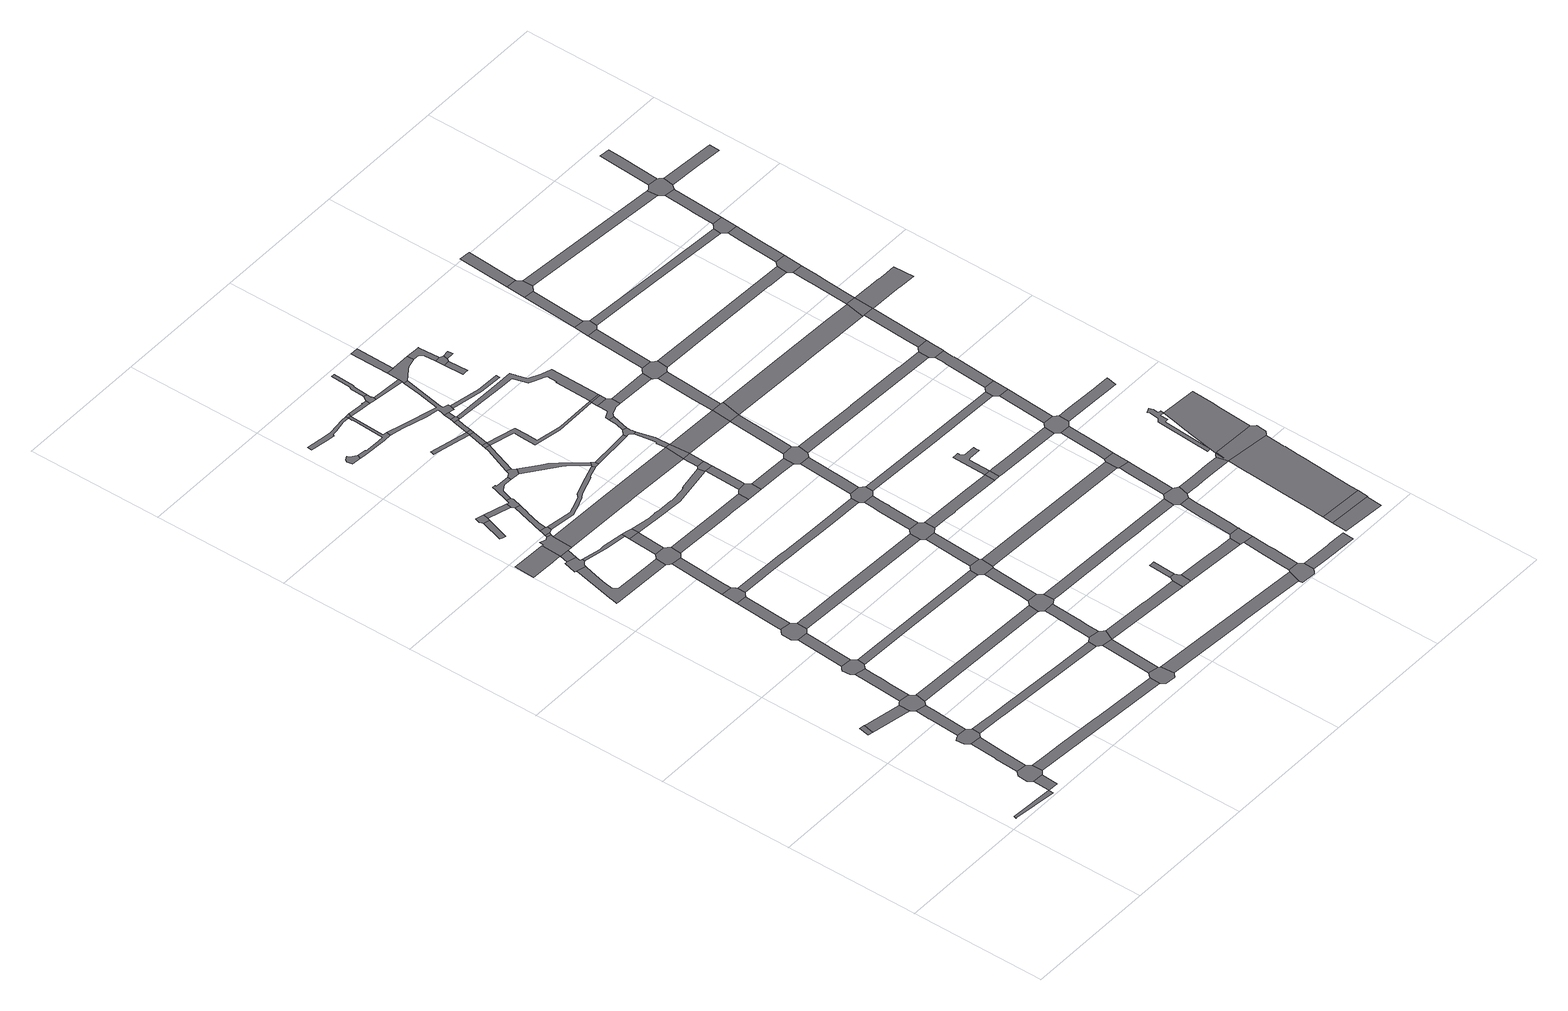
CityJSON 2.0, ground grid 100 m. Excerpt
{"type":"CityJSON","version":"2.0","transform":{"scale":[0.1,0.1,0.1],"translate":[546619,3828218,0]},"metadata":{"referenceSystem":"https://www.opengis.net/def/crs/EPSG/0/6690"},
"CityObjects":{
"road1":{"type":"Road","attributes":{"RoadStructureAttribute.sectionType":"1"},"geometry":[{"type":"MultiSurface","lod":"1","boundaries":[[[0,1,2,3,4,5]]]}]},
"road2":{"type":"Road","attributes":{"RoadStructureAttribute.sectionType":"1"},"geometry":[{"type":"MultiSurface","lod":"1","boundaries":[[[6,7,5,8,9]]]}]},
"road3":{"type":"Road","geometry":[{"type":"MultiSurface","lod":"1","boundaries":[[[10,11,12,13,6,9,14,15,16,17]]]}]},
"road4":{"type":"Road","geometry":[{"type":"MultiSurface","lod":"1","boundaries":[[[18,19,20,21]]]}]},
"road5":{"type":"Road","attributes":{"RoadStructureAttribute.sectionType":"1"},"geometry":[{"type":"MultiSurface","lod":"1","boundaries":[[[22,23,24,10,17,25,26]]]}]},
"road6":{"type":"Road","attributes":{"RoadStructureAttribute.sectionType":"1"},"geometry":[{"type":"MultiSurface","lod":"1","boundaries":[[[27,21,20,28,29]]]}]},
"road7":{"type":"Road","geometry":[{"type":"MultiSurface","lod":"1","boundaries":[[[30,31,32,33,34,35,36,22,26,37,38,39,40,41,42]]]}]},
"road8":{"type":"Road","attributes":{"RoadStructureAttribute.sectionType":"1"},"geometry":[{"type":"MultiSurface","lod":"1","boundaries":[[[43,44,45,30,42,46,47,48,49]]]}]},
"road9":{"type":"Road","geometry":[{"type":"MultiSurface","lod":"1","boundaries":[[[50,51,29,28,43,49,52,53,54,55,56]]]}]},
"road10":{"type":"Road","attributes":{"RoadStructureAttribute.sectionType":"1"},"geometry":[{"type":"MultiSurface","lod":"1","boundaries":[[[57,58,59,50,56,60,61,62,63]]]}]},
"road11":{"type":"Road","geometry":[{"type":"MultiSurface","lod":"1","boundaries":[[[64,65,66,67,68,69,57,63,70,71,72,73,74,75,76]]]}]},
"road12":{"type":"Road","attributes":{"RoadStructureAttribute.sectionType":"1"},"geometry":[{"type":"MultiSurface","lod":"1","boundaries":[[[77,78,79,80,81,82,16,15,83,84]]]}]},
"road13":{"type":"Road","attributes":{"RoadStructureAttribute.sectionType":"1"},"geometry":[{"type":"MultiSurface","lod":"1","boundaries":[[[85,64,76,86]]]}]},
"road14":{"type":"Road","geometry":[{"type":"MultiSurface","lod":"1","boundaries":[[[87,88,89,90,91,85,86,92,93,94,95]]]}]},
"road15":{"type":"Road","attributes":{"function":"3","RoadStructureAttribute.sectionType":"1"},"geometry":[{"type":"MultiSurface","lod":"1","boundaries":[[[96,97,98,99,100,101,102,103,104,105]]]}]},
"road16":{"type":"Road","attributes":{"RoadStructureAttribute.sectionType":"1"},"geometry":[{"type":"MultiSurface","lod":"1","boundaries":[[[106,107,108,109,39,38,110,111,112,113]]]}]},
"road17":{"type":"Road","geometry":[{"type":"MultiSurface","lod":"1","boundaries":[[[114,115,116,117,118,119,120,121,122,123,124,125,126,127,128,129]]]}]},
"road18":{"type":"Road","attributes":{"RoadStructureAttribute.sectionType":"1"},"geometry":[{"type":"MultiSurface","lod":"1","boundaries":[[[130,131,87,95,132,133]]]}]},
"road19":{"type":"Road","attributes":{"RoadStructureAttribute.sectionType":"1"},"geometry":[{"type":"MultiSurface","lod":"1","boundaries":[[[118,134,135,136,137,138,139,140,141,142,143,144,145,146,119]]]}]},
"road20":{"type":"Road","attributes":{"RoadStructureAttribute.sectionType":"1"},"geometry":[{"type":"MultiSurface","lod":"1","boundaries":[[[104,129,128,147]]]}]},
"road21":{"type":"Road","geometry":[{"type":"MultiSurface","lod":"1","boundaries":[[[148,149,130,133,150,151,152,153,154]]]}]},
"road22":{"type":"Road","geometry":[{"type":"MultiSurface","lod":"1","boundaries":[[[155,156,157,158,159]]]}]},
"road23":{"type":"Road","geometry":[{"type":"MultiSurface","lod":"1","boundaries":[[[160,161,162,163,105,104,147,164,165,166,167,168]]]}]},
"road24":{"type":"Road","attributes":{"RoadStructureAttribute.sectionType":"1"},"geometry":[{"type":"MultiSurface","lod":"1","boundaries":[[[169,170,54,53,171,172,173]]]}]},
"road25":{"type":"Road","geometry":[{"type":"MultiSurface","lod":"1","boundaries":[[[174,175,176,155,159,177,178]]]}]},
"road26":{"type":"Road","attributes":{"RoadStructureAttribute.sectionType":"1"},"geometry":[{"type":"MultiSurface","lod":"1","boundaries":[[[179,180,181,148,154,182,183]]]}]},
"road27":{"type":"Road","attributes":{"RoadStructureAttribute.sectionType":"1"},"geometry":[{"type":"MultiSurface","lod":"1","boundaries":[[[184,168,167,185]]]}]},
"road28":{"type":"Road","attributes":{"RoadStructureAttribute.sectionType":"1"},"geometry":[{"type":"MultiSurface","lod":"1","boundaries":[[[186,187,188,124,123,189,190,191,192]]]}]},
"road29":{"type":"Road","geometry":[{"type":"MultiSurface","lod":"1","boundaries":[[[193,194,184,185,195,196,197,198]]]}]},
"road30":{"type":"Road","geometry":[{"type":"MultiSurface","lod":"1","boundaries":[[[199,200,201,202,203,140,139,204,179,183,205,206,207]]]}]},
"road31":{"type":"Road","attributes":{"RoadStructureAttribute.sectionType":"1"},"geometry":[{"type":"MultiSurface","lod":"1","boundaries":[[[178,177,208,209,210,211]]]}]},
"road32":{"type":"Road","attributes":{"RoadStructureAttribute.sectionType":"1"},"geometry":[{"type":"MultiSurface","lod":"1","boundaries":[[[212,193,198,213,214,215,216,217]]]}]},
"road33":{"type":"Road","attributes":{"RoadStructureAttribute.sectionType":"1"},"geometry":[{"type":"MultiSurface","lod":"1","boundaries":[[[73,72,218,219,220,221]]]}]},
"road34":{"type":"Road","attributes":{"RoadStructureAttribute.sectionType":"1"},"geometry":[{"type":"MultiSurface","lod":"1","boundaries":[[[222,202,201,223,224]]]}]},
"road35":{"type":"Road","geometry":[{"type":"MultiSurface","lod":"1","boundaries":[[[225,226,84,83,227,228,229,230,231,232,233]]]}]},
"road36":{"type":"Road","geometry":[{"type":"MultiSurface","lod":"1","boundaries":[[[234,235,211,210,212,217,236,237,238,239]]]}]},
"road37":{"type":"Road","geometry":[{"type":"MultiSurface","lod":"1","boundaries":[[[240,192,191,222,224,241]]]}]},
"road38":{"type":"Road","geometry":[{"type":"MultiSurface","lod":"1","boundaries":[[[242,243,244,245,246,247,248]]]}]},
"road39":{"type":"Road","attributes":{"RoadStructureAttribute.sectionType":"1"},"geometry":[{"type":"MultiSurface","lod":"1","boundaries":[[[249,225,233,250]]]}]},
"road40":{"type":"Road","attributes":{"RoadStructureAttribute.sectionType":"1"},"geometry":[{"type":"MultiSurface","lod":"1","boundaries":[[[251,252,253,94,93,254,255,256,257,258]]]}]},
"road41":{"type":"Road","attributes":{"RoadStructureAttribute.sectionType":"1"},"geometry":[{"type":"MultiSurface","lod":"1","boundaries":[[[259,260,261,262,263,234,239,264,265,266,267,268,269]]]}]},
"road42":{"type":"Road","geometry":[{"type":"MultiSurface","lod":"1","boundaries":[[[270,271,272,113,112,273,249,250,274,275,276]]]}]},
"road43":{"type":"Road","attributes":{"RoadStructureAttribute.sectionType":"1"},"geometry":[{"type":"MultiSurface","lod":"1","boundaries":[[[277,278,279,280,281,282,283,284,196,195,285,286,287,288,289,290,291,292,293,294,295]]]}]},
"road44":{"type":"Road","attributes":{"RoadStructureAttribute.sectionType":"1"},"geometry":[{"type":"MultiSurface","lod":"1","boundaries":[[[296,297,298,299,300,301,302,303,304,305,306,307,308,309,310]]]}]},
"road45":{"type":"Road","attributes":{"RoadStructureAttribute.sectionType":"1"},"geometry":[{"type":"MultiSurface","lod":"1","boundaries":[[[309,311,312,313,314,315,316,248,247,317,318,319,320,321,322]]]}]},
"road46":{"type":"Road","attributes":{"RoadStructureAttribute.sectionType":"1"},"geometry":[{"type":"MultiSurface","lod":"1","boundaries":[[[323,324,325,326,327,328,329,330,331,332,333,334,270,276]]]}]},
"road47":{"type":"Road","geometry":[{"type":"MultiSurface","lod":"1","boundaries":[[[335,336,337,338,269,268,339,340,341,342,343,344,345,346,347]]]}]},
"road48":{"type":"Road","attributes":{"RoadStructureAttribute.sectionType":"1"},"geometry":[{"type":"MultiSurface","lod":"1","boundaries":[[[348,349,350,207,206,351,352,353,354,355,356,357]]]}]},
"road49":{"type":"Road","attributes":{"RoadStructureAttribute.sectionType":"1"},"geometry":[{"type":"MultiSurface","lod":"1","boundaries":[[[358,359,360,361,362,363,152,151,364,365,366,367,368,369,370,371,372,373]]]}]},
"road50":{"type":"Road","attributes":{"function":"3","RoadStructureAttribute.sectionType":"1"},"geometry":[{"type":"MultiSurface","lod":"1","boundaries":[[[374,375,376,377,378,379,380,381,166,165,382,383,384,385,386,387]]]}]},
"road51":{"type":"Road","geometry":[{"type":"MultiSurface","lod":"1","boundaries":[[[388,389,390,173,172,391,392,328,327,393,394,395,396,397,398]]]}]},
"road52":{"type":"Road","attributes":{"RoadStructureAttribute.sectionType":"1"},"geometry":[{"type":"MultiSurface","lod":"1","boundaries":[[[399,400,335,347,401,402]]]}]},
"road53":{"type":"Road","attributes":{"RoadStructureAttribute.sectionType":"1"},"geometry":[{"type":"MultiSurface","lod":"1","boundaries":[[[403,404,405,406,407,408,409,410,411,412,413,414,415,416,417,241,224,418,419,420,421,422]]]}]},
"road54":{"type":"Road","attributes":{"RoadStructureAttribute.sectionType":"1"},"geometry":[{"type":"MultiSurface","lod":"1","boundaries":[[[423,424,425,426,427,428,429]]]}]},
"road55":{"type":"Road","geometry":[{"type":"MultiSurface","lod":"1","boundaries":[[[430,310,309,322]]]}]},
"road56":{"type":"Road","attributes":{"RoadStructureAttribute.sectionType":"1"},"geometry":[{"type":"MultiSurface","lod":"1","boundaries":[[[431,432,433,434,435,436,437,343,342,438,439,440,441,442,443]]]}]},
"road57":{"type":"Road","attributes":{"RoadStructureAttribute.sectionType":"1"},"geometry":[{"type":"MultiSurface","lod":"1","boundaries":[[[444,445,446,388,398,447,448]]]}]},
"road58":{"type":"Road","geometry":[{"type":"MultiSurface","lod":"1","boundaries":[[[449,399,402,450]]]}]},
"road59":{"type":"Road","attributes":{"RoadStructureAttribute.sectionType":"1"},"geometry":[{"type":"MultiSurface","lod":"1","boundaries":[[[451,452,453,430,322,454,455,456]]]}]},
"road60":{"type":"Road","attributes":{"RoadStructureAttribute.sectionType":"1"},"geometry":[{"type":"MultiSurface","lod":"1","boundaries":[[[428,449,450,457]]]}]},
"road61":{"type":"Road","attributes":{"RoadStructureAttribute.sectionType":"1"},"geometry":[{"type":"MultiSurface","lod":"1","boundaries":[[[458,459,274,250,460,461]]]}]},
"road62":{"type":"Road","geometry":[{"type":"MultiSurface","lod":"1","boundaries":[[[462,463,464,465,221,220,466,444,448,467,468,469,470,471]]]}]},
"road63":{"type":"Road","geometry":[{"type":"MultiSurface","lod":"1","boundaries":[[[429,428,457,472]]]}]},
"road64":{"type":"Road","geometry":[{"type":"MultiSurface","lod":"1","boundaries":[[[443,442,473,474,475,277,295,476,477]]]}]},
"road65":{"type":"Road","attributes":{"RoadStructureAttribute.sectionType":"1"},"geometry":[{"type":"MultiSurface","lod":"1","boundaries":[[[478,479,480,481,320,319,482,483,484,485,486,487,488,489,490,491,492,493,494,495]]]}]},
"road66":{"type":"Road","attributes":{"RoadStructureAttribute.sectionType":"1"},"geometry":[{"type":"MultiSurface","lod":"1","boundaries":[[[496,429,472,497,498]]]}]},
"road67":{"type":"Road","geometry":[{"type":"MultiSurface","lod":"1","boundaries":[[[499,456,455,500,501,502,503,504,505,506,507]]]}]},
"road68":{"type":"Road","geometry":[{"type":"MultiSurface","lod":"1","boundaries":[[[508,509,496,498,510,511,512]]]}]},
"road69":{"type":"Road","attributes":{"RoadStructureAttribute.sectionType":"1"},"geometry":[{"type":"MultiSurface","lod":"1","boundaries":[[[232,231,513,514,515,516,517,518,519,520]]]}]},
"road70":{"type":"Road","attributes":{"RoadStructureAttribute.sectionType":"1"},"geometry":[{"type":"MultiSurface","lod":"1","boundaries":[[[521,522,523,524,462,471]]]}]},
"road71":{"type":"Road","geometry":[{"type":"MultiSurface","lod":"1","boundaries":[[[486,508,512,487]]]}]},
"road72":{"type":"Road","geometry":[{"type":"MultiSurface","lod":"1","boundaries":[[[525,526,527,528,357,356,529,530]]]}]},
"road73":{"type":"Road","attributes":{"RoadStructureAttribute.sectionType":"1"},"geometry":[{"type":"MultiSurface","lod":"1","boundaries":[[[531,532,533,534,535,536,499,507]]]}]},
"road74":{"type":"Road","attributes":{"RoadStructureAttribute.sectionType":"1"},"geometry":[{"type":"MultiSurface","lod":"1","boundaries":[[[537,538,477,476,539]]]}]},
"road75":{"type":"Road","geometry":[{"type":"MultiSurface","lod":"1","boundaries":[[[540,258,257,522,521,541,542,543]]]}]},
"road76":{"type":"Road","attributes":{"RoadStructureAttribute.sectionType":"1"},"geometry":[{"type":"MultiSurface","lod":"1","boundaries":[[[544,545,503,502,546,547]]]}]},
"road77":{"type":"Road","attributes":{"RoadStructureAttribute.sectionType":"1"},"geometry":[{"type":"MultiSurface","lod":"1","boundaries":[[[548,549,527,526,550,551]]]}]},
"road78":{"type":"Road","geometry":[{"type":"MultiSurface","lod":"1","boundaries":[[[552,403,422,548,551,553]]]}]},
"road79":{"type":"Road","attributes":{"RoadStructureAttribute.sectionType":"1"},"geometry":[{"type":"MultiSurface","lod":"1","boundaries":[[[554,555,556,557,558,559,560,450,402,561,562,563,564,565,566,567,568]]]}]},
"road80":{"type":"Road","attributes":{"RoadStructureAttribute.sectionType":"1"},"geometry":[{"type":"MultiSurface","lod":"1","boundaries":[[[569,570,571,540,543,572,573,574,575,576]]]}]},
"road81":{"type":"Road","attributes":{"RoadStructureAttribute.sectionType":"1"},"geometry":[{"type":"MultiSurface","lod":"1","boundaries":[[[577,578,386,552,553]]]}]},
"road82":{"type":"Road","geometry":[{"type":"MultiSurface","lod":"1","boundaries":[[[387,386,578,579]]]}]},
"road83":{"type":"Road","attributes":{"RoadStructureAttribute.sectionType":"1"},"geometry":[{"type":"MultiSurface","lod":"1","boundaries":[[[580,530,529,581,582,583]]]}]},
"road84":{"type":"Road","geometry":[{"type":"MultiSurface","lod":"1","boundaries":[[[584,585,586,461,460,587,588,589,590]]]}]},
"road85":{"type":"Road","geometry":[{"type":"MultiSurface","lod":"1","boundaries":[[[591,592,373,372,593,569,576,594,595,596,597,598,599,600]]]}]},
"road86":{"type":"Road","attributes":{"RoadStructureAttribute.sectionType":"1"},"geometry":[{"type":"MultiSurface","lod":"1","boundaries":[[[601,602,603,604,605,606,607,387,579]]]}]},
"road87":{"type":"Road","geometry":[{"type":"MultiSurface","lod":"1","boundaries":[[[608,537,539,609,610,604,603,611,612,613,614]]]}]},
"road88":{"type":"Road","attributes":{"RoadStructureAttribute.sectionType":"1"},"geometry":[{"type":"MultiSurface","lod":"1","boundaries":[[[615,616,617,618,490,489]]]}]},
"road89":{"type":"Road","attributes":{"RoadStructureAttribute.sectionType":"1"},"geometry":[{"type":"MultiSurface","lod":"1","boundaries":[[[619,620,621,622,623,624,625,626,627,628,511,510,629,630,631,632,633,634,635,636,637,638,639,640,641]]]}]},
"road90":{"type":"Road","geometry":[{"type":"MultiSurface","lod":"1","boundaries":[[[642,643,644,584,590]]]}]},
"road91":{"type":"Road","attributes":{"RoadStructureAttribute.sectionType":"1"},"geometry":[{"type":"MultiSurface","lod":"1","boundaries":[[[645,646,647,648]]]}]},
"road92":{"type":"Road","geometry":[{"type":"MultiSurface","lod":"1","boundaries":[[[646,649,547,546,650,478,495,651,652,653,654,655,656,647]]]}]},
"road93":{"type":"Road","attributes":{"RoadStructureAttribute.sectionType":"1"},"geometry":[{"type":"MultiSurface","lod":"1","boundaries":[[[657,658,608,614,659]]]}]},
"road94":{"type":"Road","attributes":{"RoadStructureAttribute.sectionType":"1"},"geometry":[{"type":"MultiSurface","lod":"1","boundaries":[[[660,661,662,663,395,394,664,665,666,667,668,669,670,671,672,673,674,675]]]}]},
"road95":{"type":"Road","attributes":{"RoadStructureAttribute.sectionType":"1"},"geometry":[{"type":"MultiSurface","lod":"1","boundaries":[[[676,591,600,677,678]]]}]},
"road96":{"type":"Road","attributes":{"RoadStructureAttribute.sectionType":"1"},"geometry":[{"type":"MultiSurface","lod":"1","boundaries":[[[679,680,681,542,541,682,683,684,685,686]]]}]},
"road97":{"type":"Road","geometry":[{"type":"MultiSurface","lod":"1","boundaries":[[[687,688,689,690,657,659,691,692,693,694,695,696,697,698,699]]]}]},
"road98":{"type":"Road","attributes":{"function":"3","RoadStructureAttribute.sectionType":"1"},"geometry":[{"type":"MultiSurface","lod":"1","boundaries":[[[700,701,579,578,702,703,704,705]]]}]},
"road99":{"type":"Road","attributes":{"RoadStructureAttribute.sectionType":"1"},"geometry":[{"type":"MultiSurface","lod":"1","boundaries":[[[706,707,708,709,710]]]}]},
"road100":{"type":"Road","geometry":[{"type":"MultiSurface","lod":"1","boundaries":[[[711,712,583,582,713,676,678,714,715,716]]]}]},
"road101":{"type":"Road","attributes":{"RoadStructureAttribute.sectionType":"1"},"geometry":[{"type":"MultiSurface","lod":"1","boundaries":[[[717,718,719,654,653,720,721,722,723]]]}]},
"road102":{"type":"Road","attributes":{"RoadStructureAttribute.sectionType":"1"},"geometry":[{"type":"MultiSurface","lod":"1","boundaries":[[[724,723,722,710,709,725,726,727]]]}]},
"road103":{"type":"Road","attributes":{"RoadStructureAttribute.sectionType":"1"},"geometry":[{"type":"MultiSurface","lod":"1","boundaries":[[[567,728,687,699,729]]]}]},
"road104":{"type":"Road","geometry":[{"type":"MultiSurface","lod":"1","boundaries":[[[640,568,567,729,641]]]}]},
"road105":{"type":"Road","attributes":{"RoadStructureAttribute.sectionType":"1"},"geometry":[{"type":"MultiSurface","lod":"1","boundaries":[[[730,731,732,733,588,587,734,735]]]}]},
"road106":{"type":"Road","attributes":{"RoadStructureAttribute.sectionType":"1"},"geometry":[{"type":"MultiSurface","lod":"1","boundaries":[[[469,468,736,737]]]}]},
"road107":{"type":"Road","geometry":[{"type":"MultiSurface","lod":"1","boundaries":[[[738,739,740,741,727,726]]]}]},
"road108":{"type":"Road","attributes":{"RoadStructureAttribute.sectionType":"1"},"geometry":[{"type":"MultiSurface","lod":"1","boundaries":[[[704,742,743,711,716,744,745,746,747]]]}]},
"road109":{"type":"Road","geometry":[{"type":"MultiSurface","lod":"1","boundaries":[[[748,520,519,749,750,751,752,753,754,755,756,757]]]}]},
"road110":{"type":"Road","attributes":{"RoadStructureAttribute.sectionType":"1"},"geometry":[{"type":"MultiSurface","lod":"1","boundaries":[[[697,696,758,759,760]]]}]},
"road111":{"type":"Road","geometry":[{"type":"MultiSurface","lod":"1","boundaries":[[[705,704,747,761,762]]]}]},
"road112":{"type":"Road","attributes":{"RoadStructureAttribute.sectionType":"1"},"geometry":[{"type":"MultiSurface","lod":"1","boundaries":[[[763,764,765,748,757,766,767,768,769,770,771]]]}]},
"road113":{"type":"Road","geometry":[{"type":"MultiSurface","lod":"1","boundaries":[[[686,685,772,773]]]}]},
"road114":{"type":"Road","geometry":[{"type":"MultiSurface","lod":"1","boundaries":[[[774,775,735,734,776,763,771,777,778]]]}]},
"road115":{"type":"Road","attributes":{"RoadStructureAttribute.sectionType":"1"},"geometry":[{"type":"MultiSurface","lod":"1","boundaries":[[[779,780,705,762,781,782,783,784]]]}]},
"road116":{"type":"Road","attributes":{"RoadStructureAttribute.sectionType":"1"},"geometry":[{"type":"MultiSurface","lod":"1","boundaries":[[[785,786,787,788,789,790,791,792,793,794,686,773]]]}]},
"road117":{"type":"Road","attributes":{"RoadStructureAttribute.sectionType":"1"},"geometry":[{"type":"MultiSurface","lod":"1","boundaries":[[[795,796,755,754,797,798,799,800,801]]]}]},
"road118":{"type":"Road","attributes":{"RoadStructureAttribute.sectionType":"1"},"geometry":[{"type":"MultiSurface","lod":"1","boundaries":[[[802,803,804,774,778,805,806,807,808,809,810,811,812]]]}]},
"road119":{"type":"Road","geometry":[{"type":"MultiSurface","lod":"1","boundaries":[[[813,814,815,816,760,759,817,818,779,784,819,820,821,822,823,824]]]}]},
"road120":{"type":"Road","attributes":{"RoadStructureAttribute.sectionType":"1"},"geometry":[{"type":"MultiSurface","lod":"1","boundaries":[[[825,826,827,597,596,828,829,830,831,832,833]]]}]},
"road121":{"type":"Road","geometry":[{"type":"MultiSurface","lod":"1","boundaries":[[[834,835,836,675,674,802,812,837,838,839,840]]]}]},
"road122":{"type":"Road","attributes":{"RoadStructureAttribute.sectionType":"1"},"geometry":[{"type":"MultiSurface","lod":"1","boundaries":[[[841,842,813,824,843]]]}]},
"road123":{"type":"Road","attributes":{"RoadStructureAttribute.sectionType":"1"},"geometry":[{"type":"MultiSurface","lod":"1","boundaries":[[[844,845,846,847,773,772,848,849,850]]]}]},
"road124":{"type":"Road","attributes":{"RoadStructureAttribute.sectionType":"1"},"geometry":[{"type":"MultiSurface","lod":"1","boundaries":[[[851,852,853,854,855,856,834,840,857,858,859,860,861,862]]]}]},
"road125":{"type":"Road","attributes":{"RoadStructureAttribute.sectionType":"1"},"geometry":[{"type":"MultiSurface","lod":"1","boundaries":[[[863,864,865,866,867,868,715,714,869,870]]]}]},
"road126":{"type":"Road","geometry":[{"type":"MultiSurface","lod":"1","boundaries":[[[871,841,843,872,873,874,875,876,877]]]}]},
"road127":{"type":"Road","geometry":[{"type":"MultiSurface","lod":"1","boundaries":[[[878,879,737,736,851,862,880]]]}]},
"road128":{"type":"Road","attributes":{"RoadStructureAttribute.sectionType":"1"},"geometry":[{"type":"MultiSurface","lod":"1","boundaries":[[[881,871,877,882]]]}]},
"road129":{"type":"Road","attributes":{"RoadStructureAttribute.sectionType":"1"},"geometry":[{"type":"MultiSurface","lod":"1","boundaries":[[[883,884,885,839,838,886,887,888,889,890,891]]]}]},
"road130":{"type":"Road","attributes":{"function":"3","RoadStructureAttribute.sectionType":"1"},"geometry":[{"type":"MultiSurface","lod":"1","boundaries":[[[892,893,894,895]]]}]},
"road131":{"type":"Road","attributes":{"RoadStructureAttribute.sectionType":"1"},"geometry":[{"type":"MultiSurface","lod":"1","boundaries":[[[896,897,898,878,880,899,900,901]]]}]},
"road132":{"type":"Road","geometry":[{"type":"MultiSurface","lod":"1","boundaries":[[[902,892,895,903,904]]]}]},
"road133":{"type":"Road","attributes":{"function":"3","RoadStructureAttribute.sectionType":"1"},"geometry":[{"type":"MultiSurface","lod":"1","boundaries":[[[905,906,907,908,909,910,761,747,911,912,913,914,915,916,917,918,919]]]}]},
"road134":{"type":"Road","geometry":[{"type":"MultiSurface","lod":"1","boundaries":[[[920,881,882,921,922,923,924]]]}]},
"road135":{"type":"Road","geometry":[{"type":"MultiSurface","lod":"1","boundaries":[[[925,850,849,926,927,896,901,928,929,930,931,932,933]]]}]},
"road136":{"type":"Road","attributes":{"RoadStructureAttribute.sectionType":"1"},"geometry":[{"type":"MultiSurface","lod":"1","boundaries":[[[934,920,924,935]]]}]},
"road137":{"type":"Road","attributes":{"RoadStructureAttribute.sectionType":"1"},"geometry":[{"type":"MultiSurface","lod":"1","boundaries":[[[936,925,933,937]]]}]},
"road138":{"type":"Road","attributes":{"function":"3","RoadStructureAttribute.sectionType":"1"},"geometry":[{"type":"MultiSurface","lod":"1","boundaries":[[[938,939,940,941,942,943,944,945,946,947,890,948,949,950,951,952,953,954,902,904]]]}]},
"road139":{"type":"Road","geometry":[{"type":"MultiSurface","lod":"1","boundaries":[[[955,833,832,936,937,956]]]}]},
"road140":{"type":"Road","attributes":{"RoadStructureAttribute.sectionType":"1"},"geometry":[{"type":"MultiSurface","lod":"1","boundaries":[[[821,820,957,958,959,960,961]]]}]},
"road141":{"type":"Road","attributes":{"RoadStructureAttribute.sectionType":"1"},"geometry":[{"type":"MultiSurface","lod":"1","boundaries":[[[962,963,964,965,966,967,968,969,970,971,972,973,974,975,976,977,978]]]}]},
"road142":{"type":"Road","geometry":[{"type":"MultiSurface","lod":"1","boundaries":[[[979,891,890,947,980,981,982,983,984,985],[986,987,985]]]}]},
"road143":{"type":"Road","attributes":{"RoadStructureAttribute.sectionType":"1"},"geometry":[{"type":"MultiSurface","lod":"1","boundaries":[[[988,989,990,955,956,991,992,993,994,995]]]}]},
"road144":{"type":"Road","attributes":{"RoadStructureAttribute.sectionType":"1"},"geometry":[{"type":"MultiSurface","lod":"1","boundaries":[[[996,997,998,931,930,999,1000,1001,1002,1003]]]}]},
"road145":{"type":"Road","geometry":[{"type":"MultiSurface","lod":"1","boundaries":[[[1004,1005,870,869,988,995,1006,1007,1008,1009]]]}]},
"road146":{"type":"Road","attributes":{"function":"3","RoadStructureAttribute.sectionType":"1"},"geometry":[{"type":"MultiSurface","lod":"1","boundaries":[[[977,1010,1011,1012,1013,985,984,1014,1015,1016,1017,1018,1019]]]}]},
"road147":{"type":"Road","attributes":{"RoadStructureAttribute.sectionType":"1"},"geometry":[{"type":"MultiSurface","lod":"1","boundaries":[[[1020,874,873,1021,1022,1023,1024,1025]]]}]},
"road148":{"type":"Road","attributes":{"RoadStructureAttribute.sectionType":"1"},"geometry":[{"type":"MultiSurface","lod":"1","boundaries":[[[1026,1027,1028,1029,1004,1009,1030,1031,1032,1033]]]}]},
"road149":{"type":"Road","attributes":{"RoadStructureAttribute.sectionType":"1"},"geometry":[{"type":"MultiSurface","lod":"1","boundaries":[[[1034,923,922,1035,1036,1037]]]}]},
"road150":{"type":"Road","geometry":[{"type":"MultiSurface","lod":"1","boundaries":[[[1038,919,918,1026,1033,1039]]]}]},
"road151":{"type":"Road","attributes":{"RoadStructureAttribute.sectionType":"1"},"geometry":[{"type":"MultiSurface","lod":"1","boundaries":[[[1040,1041,1042,1043,1038,1039,1044,1045,1046,1047]]]}]},
"road152":{"type":"Road","geometry":[{"type":"MultiSurface","lod":"1","boundaries":[[[1048,961,960,1040,1047,1049]]]}]},
"road153":{"type":"Road","attributes":{"function":"3","RoadStructureAttribute.sectionType":"1"},"geometry":[{"type":"MultiSurface","lod":"1","boundaries":[[[1050,1051,1052,1053,1054,1055,1056,1039,1033,1057,1058,1059,1060,1061]]]}]},
"road154":{"type":"Road","attributes":{"RoadStructureAttribute.sectionType":"1"},"geometry":[{"type":"MultiSurface","lod":"1","boundaries":[[[1062,1063,1048,1049,1064,1065,1066,1067]]]}]},
"road155":{"type":"Road","geometry":[{"type":"MultiSurface","lod":"1","boundaries":[[[1068,1069,1070,1071,1025,1024,1072,1073,1062,1067,1074]]]}]},
"road156":{"type":"Road","attributes":{"RoadStructureAttribute.sectionType":"1"},"geometry":[{"type":"MultiSurface","lod":"1","boundaries":[[[1075,1076,1077,1068,1074,1078,1079]]]}]},
"road157":{"type":"Road","geometry":[{"type":"MultiSurface","lod":"1","boundaries":[[[1080,1081,1082,1083,1084,1037,1036,1085,1086,1075,1079,1087,1088,1089,1090,1091,1092]]]}]},
"road158":{"type":"Road","attributes":{"RoadStructureAttribute.sectionType":"1"},"geometry":[{"type":"MultiSurface","lod":"1","boundaries":[[[1093,1080,1092,1094,1095]]]}]},
"road159":{"type":"Road","attributes":{"RoadStructureAttribute.sectionType":"1"},"geometry":[{"type":"MultiSurface","lod":"1","boundaries":[[[1096,1097,1090,1089,1098,1099,1100]]]}]}
},
"vertices":[
[100,76,0],[97,65,0],[95,55,0],[97,55,0],[425,21,0],[427,57,0],
[435,181,0],[427,59,0],[506,53,0],[513,176,0],
[444,321,0],[414,291,0],[409,212,0],[434,182,0],[514,177,0],[547,203,0],[546,283,0],[523,314,0],
[153,1341,0],[138,1261,0],[176,1254,0],[191,1335,0],
[469,707,0],[455,500,0],[455,498,0],[535,495,0],[549,698,0],
[191,1334,0],[473,1196,0],[475,1279,0],
[477,820,0],[477,817,0],[454,807,0],[436,799,0],[442,738,0],[452,727,0],[453,725,0],[569,716,0],[579,725,0],[582,785,0],[572,796,0],[556,816,0],[556,817,0],
[498,1165,0],[491,1054,0],[491,1053,0],[567,998,0],[571,1049,0],[573,1072,0],[577,1150,0],
[508,1304,0],[495,1295,0],[599,1174,0],[604,1179,0],[617,1258,0],[586,1290,0],[587,1294,0],
[533,1674,0],[518,1450,0],[518,1449,0],[598,1444,0],[602,1509,0],[608,1582,0],[612,1657,0],
[541,1788,0],[520,1770,0],[516,1766,0],[510,1761,0],[514,1699,0],[520,1692,0],[634,1681,0],[640,1688,0],[644,1688,0],[649,1748,0],[646,1752,0],[639,1760,0],[622,1779,0],
[1156,243,0],[1134,245,0],[957,255,0],[775,268,0],[751,269,0],[672,274,0],[1639,132,0],[1645,211,0],
[567,2152,0],[648,2150,0],
[578,2302,0],[577,2296,0],[564,2285,0],[544,2268,0],[541,2187,0],[669,2166,0],[680,2175,0],[684,2255,0],[657,2289,0],
[272,3952,0],[271,3952,0],[170,3956,0],[15,3962,0],[9,3811,0],[151,3806,0],[167,3806,0],[263,3803,0],[268,3802,0],[275,3951,0],
[1394,735,0],[902,765,0],[742,775,0],[723,776,0],[779,713,0],[804,711,0],[1668,658,0],[1672,719,0],
[246,3736,0],[232,3737,0],[206,3641,0],[217,3638,0],[222,3637,0],[289,3620,0],[293,3635,0],[298,3639,0],[312,3648,0],[325,3656,0],[329,3677,0],[311,3681,0],[310,3684,0],[311,3688,0],[318,3717,0],[252,3735,0],
[602,2663,0],[579,2316,0],[670,2484,0],[682,2661,0],
[157,3349,0],[150,3318,0],[144,3287,0],[137,3254,0],[149,3253,0],[609,3236,0],[614,3317,0],[492,3321,0],[260,3331,0],[238,3353,0],[231,3362,0],[246,3449,0],[275,3564,0],
[341,3799,0],
[611,2789,0],[604,2685,0],[701,2679,0],[712,2689,0],[715,2749,0],[708,2759,0],[691,2783,0],
[214,4370,0],[160,4198,0],[182,4191,0],[203,4184,0],[258,4356,0],
[352,3976,0],[331,3965,0],[288,3983,0],[286,3951,0],[345,3799,0],[375,3798,0],[380,3950,0],[390,3972,0],[358,3979,0],
[755,1253,0],[623,1257,0],[609,1179,0],[1701,1142,0],[1710,1222,0],
[216,4435,0],[205,4397,0],[208,4387,0],[265,4379,0],[277,4417,0],
[640,3211,0],[641,3211,0],[625,2990,0],[694,2834,0],[718,3205,0],
[363,3999,0],[397,3989,0],
[510,3650,0],[493,3649,0],[471,3649,0],[518,3619,0],[662,3603,0],[664,3603,0],[665,3629,0],
[377,4048,0],[371,4025,0],[427,4003,0],[432,4036,0],[420,4037,0],[421,4041,0],
[747,3324,0],[744,3327,0],[728,3346,0],[647,3344,0],[621,3322,0],[629,3220,0],[719,3206,0],[752,3232,0],[758,3312,0],
[280,4375,0],[334,4358,0],[433,4327,0],[444,4366,0],
[447,4302,0],[427,4081,0],[431,4107,0],[459,4214,0],[465,4216,0],[485,4292,0],
[1003,1677,0],[1079,1674,0],[1737,1652,0],[1742,1712,0],
[661,3562,0],[741,3545,0],[742,3557,0],
[1674,244,0],[1652,220,0],[1646,123,0],[1665,98,0],[1743,94,0],[1765,115,0],[1773,122,0],[1763,222,0],[1753,232,0],
[471,4389,0],[462,4360,0],[503,4360,0],[506,4369,0],[505,4371,0],[502,4380,0],
[706,3621,0],[745,3612,0],
[189,5406,0],[177,5426,0],[148,5410,0],[139,5394,0],[145,5354,0],[217,5350,0],[227,5378,0],
[1699,629,0],[1779,620,0],
[975,2245,0],[757,2253,0],[755,2253,0],[754,2173,0],[817,2170,0],[838,2170,0],[1778,2137,0],[1779,2219,0],
[554,4520,0],[536,4521,0],[536,4530,0],[514,4532,0],[506,4505,0],[525,4460,0],[531,4463,0],[555,4478,0],[574,4490,0],[641,4486,0],[642,4515,0],
[1706,743,0],[1686,728,0],[1682,726,0],[1682,645,0],[1819,700,0],[1810,709,0],[1787,732,0],
[1050,4168,0],[1046,4167,0],[1038,4165,0],[933,4131,0],[791,4081,0],[769,4056,0],[669,4021,0],[629,4009,0],[476,3998,0],[624,3978,0],[677,3998,0],[679,3998,0],[778,4036,0],[782,4039,0],[784,4040,0],[819,4061,0],[959,4106,0],[968,4118,0],[1061,4145,0],
[424,5660,0],[294,5645,0],[267,5645,0],[247,5646,0],[95,5671,0],[93,5635,0],[229,5615,0],[283,5607,0],[282,5616,0],[287,5617,0],[287,5619,0],[324,5623,0],[415,5640,0],[467,5639,0],[466,5661,0],
[465,5609,0],[467,5608,0],[459,5360,0],[387,5361,0],[293,5364,0],[293,5372,0],[250,5343,0],[443,5334,0],[500,5334,0],[508,5367,0],[478,5374,0],[489,5638,0],
[1793,833,0],[1796,878,0],[1803,977,0],[1812,1110,0],[1812,1114,0],[1731,1111,0],[1726,1033,0],[1723,983,0],[1723,981,0],[1722,963,0],[1715,857,0],[1714,839,0],
[687,4561,0],[677,4535,0],[672,4532,0],[663,4526,0],[660,4485,0],[685,4483,0],[691,4483,0],[711,4481,0],[741,4520,0],[724,4534,0],[721,4537,0],[719,4543,0],[718,4549,0],
[1151,3298,0],[784,3310,0],[759,3311,0],[753,3232,0],[999,3224,0],[1039,3222,0],[1223,3216,0],[1243,3215,0],[1409,3209,0],[1412,3289,0],
[1811,2711,0],[1636,2717,0],[1635,2717,0],[1461,2723,0],[1167,2734,0],[1132,2735,0],[838,2685,0],[880,2683,0],[918,2682,0],[1100,2677,0],[1161,2674,0],[1304,2669,0],[1404,2666,0],[1558,2661,0],[1810,2652,0],[1812,2711,0],
[1463,3915,0],[1193,3925,0],[825,3937,0],[824,3937,0],[777,3939,0],[699,3941,0],[698,3941,0],[385,3950,0],[916,3782,0],[917,3782,0],[989,3780,0],[1449,3762,0],[1460,3762,0],[1471,3915,0],
[1741,1252,0],[1741,1249,0],[1712,1224,0],[1706,1137,0],[1727,1116,0],[1816,1116,0],[1849,1135,0],[1848,1215,0],[1832,1236,0],[1824,1246,0],[1822,1249,0],
[775,4798,0],[768,4768,0],[798,4760,0],[809,4790,0],
[1438,3634,0],[1244,3602,0],[1245,3595,0],[1235,3595,0],[1226,3590,0],[1108,3576,0],[1099,3582,0],[985,3585,0],[948,3589,0],[946,3589,0],[944,3589,0],[900,3587,0],[896,3586,0],[893,3586,0],[891,3587,0],[887,3547,0],[897,3546,0],[900,3546,0],[1131,3531,0],[1449,3583,0],
[536,5041,0],[533,5027,0],[530,5013,0],[743,4965,0],[745,4965,0],[811,4950,0],[817,4979,0],
[498,5662,0],
[975,4314,0],[951,4343,0],[948,4346,0],[903,4401,0],[891,4404,0],[851,4435,0],[848,4437,0],[933,4316,0],[947,4305,0],[954,4297,0],[1052,4182,0],[1054,4179,0],[1073,4195,0],
[1767,1618,0],[1759,1503,0],[1747,1325,0],[1839,1498,0],[1847,1614,0],
[782,4826,0],[815,4818,0],
[644,5655,0],[625,5657,0],[624,5652,0],[562,5630,0],[657,5619,0],[661,5653,0],
[842,4943,0],
[2189,676,0],[2173,677,0],[2438,576,0],[2444,659,0],
[1774,1740,0],[1773,1739,0],[1764,1731,0],[1744,1712,0],[1740,1649,0],[1847,1615,0],[1858,1626,0],[1866,1719,0],[1856,1732,0],[1856,1733,0],
[849,4972,0],
[1054,4175,0],[1054,4172,0],[1053,4170,0],[1093,4148,0],[1091,4174,0],
[938,5568,0],[916,5432,0],[883,5269,0],[624,5339,0],[599,5312,0],[775,5262,0],[872,5245,0],[867,5217,0],[861,5189,0],[897,5182,0],[939,5173,0],[941,5185,0],[949,5213,0],[948,5228,0],[908,5237,0],[912,5261,0],[967,5563,0],[967,5566,0],
[843,5097,0],[864,5041,0],[875,5090,0],
[683,5690,0],[675,5617,0],[678,5616,0],[711,5612,0],[711,5633,0],[712,5638,0],[713,5648,0],[707,5649,0],[709,5682,0],
[850,5130,0],[847,5114,0],[890,5090,0],[891,5116,0],[886,5123,0],
[1778,122,0],[2369,82,0],[2405,80,0],[2406,80,0],[2435,78,0],[2712,59,0],[2928,44,0],[2961,141,0],
[1879,2108,0],[1799,2107,0],[1779,1809,0],[1775,1760,0],
[1518,3306,0],[1508,3319,0],[1447,3314,0],[1438,3308,0],[1532,3205,0],[1535,3284,0],
[716,5791,0],[726,5807,0],[735,5963,0],[709,5964,0],[700,5815,0],[691,5799,0],
[1402,4199,0],[1297,4188,0],[1404,4172,0],
[1809,2246,0],[1916,2134,0],[1919,2214,0],[1890,2244,0],
[819,5624,0],[713,5633,0],[940,5585,0],[945,5618,0],
[1453,3584,0],[1448,3331,0],[1509,3331,0],[1515,3582,0],
[1457,3651,0],[1516,3650,0],
[1222,4551,0],[1032,4586,0],[1030,4586,0],[1032,4678,0],[1034,4756,0],[1035,4763,0],[1031,4764,0],[995,4742,0],[992,4679,0],[988,4568,0],[1009,4565,0],[1028,4562,0],[1195,4534,0],[1517,4539,0],[1520,4555,0],
[1834,2622,0],[1829,2559,0],[1825,2488,0],[1905,2483,0],[1905,2485,0],[1906,2509,0],[1909,2554,0],[1914,2622,0],
[1519,3763,0],[1519,3764,0],
[1511,3913,0],
[1751,3278,0],[1749,3198,0],[1845,3194,0],[1847,3275,0],
[2461,693,0],[2461,691,0],[2449,669,0],[2513,571,0],[2519,654,0],[2514,664,0],[2501,692,0],
[1842,2740,0],[1821,2720,0],[1815,2646,0],[1935,2640,0],[1947,2649,0],[1949,2649,0],[1952,2708,0],[1951,2710,0],[1941,2721,0],[1923,2741,0],
[1511,3915,0],[1504,4025,0],[1474,4153,0],[1450,4148,0],[1473,4023,0],[1476,3988,0],[1467,3987,0],
[1435,4228,0],[1425,4174,0],[1426,4174,0],[1468,4179,0],[1465,4190,0],[1466,4210,0],[1468,4221,0],
[1177,5140,0],[1349,5136,0],[1349,5164,0],[1181,5167,0],
[1608,4926,0],[1537,4948,0],[1537,4947,0],[1535,4947,0],[1450,4991,0],[1426,5064,0],[1425,5071,0],[1422,5086,0],[1416,5108,0],[1293,5109,0],[1292,5070,0],[1388,5065,0],[1389,5060,0],[1420,4963,0],[1421,4960,0],[1448,4948,0],[1529,4911,0],[1532,4909,0],[1537,4907,0],[1536,4827,0],[1528,4827,0],[1524,4555,0],[1602,4554,0],
[2509,862,0],[2490,863,0],[2471,864,0],
[950,5996,0],[948,5710,0],[1005,5709,0],[1008,5996,0],
[947,5618,0],[940,5582,0],[1050,5624,0],[1074,5641,0],[1147,5659,0],[1147,5707,0],[1049,5708,0],[1016,5709,0],
[1459,4351,0],[1455,4290,0],[1497,4344,0],
[2082,1207,0],[2003,1209,0],[1922,1213,0],[1915,1213,0],[1919,1133,0],[2168,1126,0],[2187,1124,0],[2274,1121,0],[2423,1116,0],[2527,1113,0],[2646,1109,0],[2687,1107,0],[2693,1107,0],[2765,1105,0],[3008,1097,0],[3012,1176,0],
[1869,3159,0],[1931,2870,0],[1950,3158,0],
[2289,2201,0],[2260,2202,0],[2126,2207,0],[2038,2129,0],[2109,2127,0],[2123,2127,0],[2499,2114,0],[2502,2194,0],
[1517,4488,0],[1517,4464,0],[1516,4409,0],[1461,4384,0],[1497,4346,0],[1517,4371,0],[1535,4378,0],[1564,4389,0],[1576,4393,0],[1620,4392,0],[1622,4463,0],[1618,4467,0],[1601,4488,0],
[1519,3913,0],[1517,3913,0],[1715,3757,0],[1893,3751,0],[1912,3752,0],[1924,3900,0],
[1232,5330,0],[1255,5332,0],[1277,5333,0],[1268,5476,0],[1225,5474,0],
[1881,3302,0],[1862,3287,0],[1853,3183,0],[1982,3189,0],[1992,3269,0],[1962,3300,0],
[1254,5703,0],[1254,5706,0],[1252,5706,0],[1199,5657,0],[1217,5625,0],[1221,5543,0],[1263,5546,0],
[1286,5535,0],[1282,5497,0],[1283,5498,0],[1290,5533,0],
[1517,4527,0],[1602,4538,0],
[2915,627,0],[2851,631,0],[2826,634,0],[2727,640,0],[2972,541,0],[2978,623,0],
[3062,1585,0],[3061,1679,0],
[1342,5501,0],[1343,5501,0],[1340,5520,0],[1338,5539,0],
[1912,3749,0],[1885,3335,0],[1966,3336,0],[1977,3508,0],[1993,3746,0],[1993,3747,0],
[2973,153,0],[2930,37,0],[2934,14,0],[3042,9,0],[3048,15,0],[3054,19,0],[3074,38,0],[3078,118,0],[3061,139,0],[3053,149,0],
[1913,4382,0],[1922,4381,0],[1929,4457,0],
[2024,3895,0],[2004,3896,0],
[3000,533,0],[2988,365,0],[2977,205,0],[3057,204,0],[3062,268,0],[3068,348,0],[3070,397,0],[3072,429,0],[3079,528,0],
[2544,2113,0],[2547,2192,0],
[3007,649,0],[2989,633,0],[2994,539,0],[3086,633,0],[3087,644,0],
[1954,4352,0],[1934,4059,0],[2014,4053,0],[2020,4148,0],[2020,4149,0],[2034,4347,0],
[2550,2359,0],[2570,2364,0],[2658,2362,0],[2658,2389,0],[2659,2407,0],[2571,2409,0],[2551,2429,0],[2552,2451,0],[2542,2451,0],[2507,2452,0],
[3329,108,0],[3303,109,0],[3183,32,0],[3280,28,0],[3329,26,0],[3449,20,0],[3452,102,0],
[3036,1064,0],[3033,1023,0],[3023,889,0],[3087,656,0],[3088,668,0],[3091,714,0],[3092,720,0],[3092,735,0],[3104,916,0],[3111,1004,0],[3114,1062,0],
[1965,4489,0],[1954,4479,0],[1932,4460,0],[1930,4458,0],[1929,4375,0],[1947,4359,0],[2045,4356,0],[2068,4374,0],[2077,4456,0],[2052,4476,0],[2044,4482,0],[2044,4483,0],
[2924,2676,0],[2437,2692,0],[2272,2697,0],[2591,2626,0],[2601,2627,0],[2737,2622,0],[2738,2622,0],[3112,2611,0],[3113,2669,0],
[3044,1204,0],[3023,1185,0],[3014,1176,0],[3129,1079,0],[3140,1092,0],[3159,1172,0],[3124,1196,0],
[1997,4941,0],[1966,4489,0],[2076,4936,0],
[2721,2187,0],[2595,2191,0],[2583,2192,0],[2551,2192,0],[2576,2112,0],[3073,2096,0],[3079,2176,0],
[3070,1578,0],[3069,1566,0],[3064,1507,0],[3060,1441,0],[3059,1423,0],[3056,1373,0],[3136,1368,0],[3136,1369,0],[3140,1428,0],[3141,1446,0],[3146,1512,0],[3149,1565,0],
[2960,3236,0],[2959,3236,0],[2579,3249,0],[2578,3249,0],[2493,3252,0],[2491,3252,0],[3147,3149,0],[3149,3230,0],
[2005,5057,0],[2094,4951,0],[2106,4961,0],[2109,5020,0],[2100,5031,0],[2084,5050,0],[2083,5051,0],
[3078,1697,0],[3077,1697,0],[3157,1693,0],
[2033,5474,0],[2111,5468,0],
[3415,1165,0],[3318,1167,0],[3221,1170,0],[3219,1090,0],[3222,1090,0],[3319,1088,0],[3413,1085,0],[3542,1081,0],[3519,1163,0],
[3488,213,0],[3480,101,0],[3802,76,0],[3810,193,0],
[3103,2064,0],[3088,1853,0],[3084,1773,0],[3161,1760,0],[3167,1843,0],[3181,2062,0],
[3492,293,0],[3816,193,0],[3823,273,0],
[3105,3860,0],[3044,3862,0],[3042,3862,0],[2435,3882,0],[2433,3882,0],[2063,3894,0],[2593,3727,0],[2724,3723,0],[2812,3720,0],[2821,3720,0],[2966,3715,0],[2981,3715,0],[2982,3715,0],[3193,3708,0],[3224,3856,0],
[2043,5621,0],[2112,5469,0],[2147,5502,0],[2148,5581,0],[2122,5616,0],
[3111,2203,0],[3092,2075,0],[3102,2065,0],[3181,2065,0],[3212,2091,0],[3215,2091,0],[3219,2171,0],[3210,2181,0],[3192,2201,0],
[2070,6013,0],[2149,6007,0],
[3137,2579,0],[3217,2574,0],
[3826,337,0],[3846,627,0],[3853,724,0],[3854,735,0],[3857,781,0],[3860,826,0],[3864,881,0],[3864,887,0],[3865,893,0],[3875,1045,0],[3534,962,0],[3532,921,0],[3531,906,0],[3517,681,0],[3514,639,0],[3499,390,0],[3496,351,0],
[3144,2698,0],[3225,2692,0],
[2563,4358,0],[3059,4342,0],[3061,4342,0],[3225,4336,0],[3232,4417,0],
[3630,1704,0],[3625,1713,0],[3631,1747,0],[3618,1775,0],[3584,1758,0],[3593,1741,0],[3585,1672,0],[3557,1651,0],[3538,1352,0],[3530,1237,0],[3559,1239,0],[3564,1352,0],[3584,1618,0],[3610,1619,0],[3612,1678,0],[3643,1677,0],[3647,1703,0],
[3531,1174,0],[3886,1055,0],[3902,1069,0],[3905,1069,0],[3909,1148,0],[3884,1179,0],[3552,1191,0],[3555,1191,0],[3546,1124,0],
[3174,3116,0],[3169,3036,0],[3168,3033,0],[3247,3006,0],[3247,3008,0],[3248,3027,0],[3248,3031,0],[3254,3111,0],
[3581,2159,0],[3535,2160,0],[3308,2169,0],[3309,2090,0],[3491,2083,0],[3579,2079,0],[3670,2076,0],[3686,2157,0],
[3183,3258,0],[3151,3231,0],[3254,3117,0],[3255,3122,0],[3260,3199,0],[3264,3256,0],
[3629,1595,0],[3604,1478,0],[3599,1446,0],[3597,1437,0],[3898,1406,0],[3901,1449,0],[3902,1454,0],[3905,1502,0],[3911,1581,0],[3916,1659,0],
[2784,4976,0],[2384,4943,0],[2385,4943,0],[2662,4925,0],[3260,4886,0],[3263,4945,0],
[3213,3707,0],[3212,3705,0],[3190,3348,0],[3184,3261,0],[3270,3349,0],[3293,3690,0],[3293,3703,0],[3293,3705,0],
[3275,5493,0],[3276,5413,0],[3296,5412,0],[3289,5492,0],
[3224,3858,0],[3303,3855,0],
[3253,4305,0],[3246,4199,0],[3242,4126,0],[3240,4086,0],[3318,4078,0],[3326,4194,0],[3330,4250,0],[3333,4299,0],
[3263,4449,0],[3343,4444,0],
[3578,3845,0],[3535,3846,0],[3531,3847,0],[3530,3847,0],[3466,3849,0],[3452,3849,0],[3398,3851,0],[3294,3705,0],[3530,3697,0],[3557,3696,0],[3687,3690,0],[3679,3842,0],
[3290,4851,0],[3283,4750,0],[3361,4703,0],[3363,4737,0],[3363,4738,0],[3370,4846,0],
[3299,4976,0],[3281,4957,0],[3266,4944,0],[3265,4944,0],[3261,4885,0],[3282,4860,0],[3379,4971,0],
[3326,5376,0],[3313,5179,0],[3309,5133,0],[3389,5127,0],[3405,5367,0],
[3337,5517,0],[3337,5516,0],[3328,5509,0],[3304,5491,0],[3303,5491,0],[3297,5410,0],[3314,5390,0],[3406,5370,0],[3416,5383,0],[3432,5401,0],[3446,5482,0],[3426,5502,0],[3416,5513,0],
[3363,5921,0],[3435,5807,0],[3442,5915,0],
[3785,5458,0],[3596,5471,0],[3662,5386,0],[3862,5372,0],[3868,5452,0]
]}
